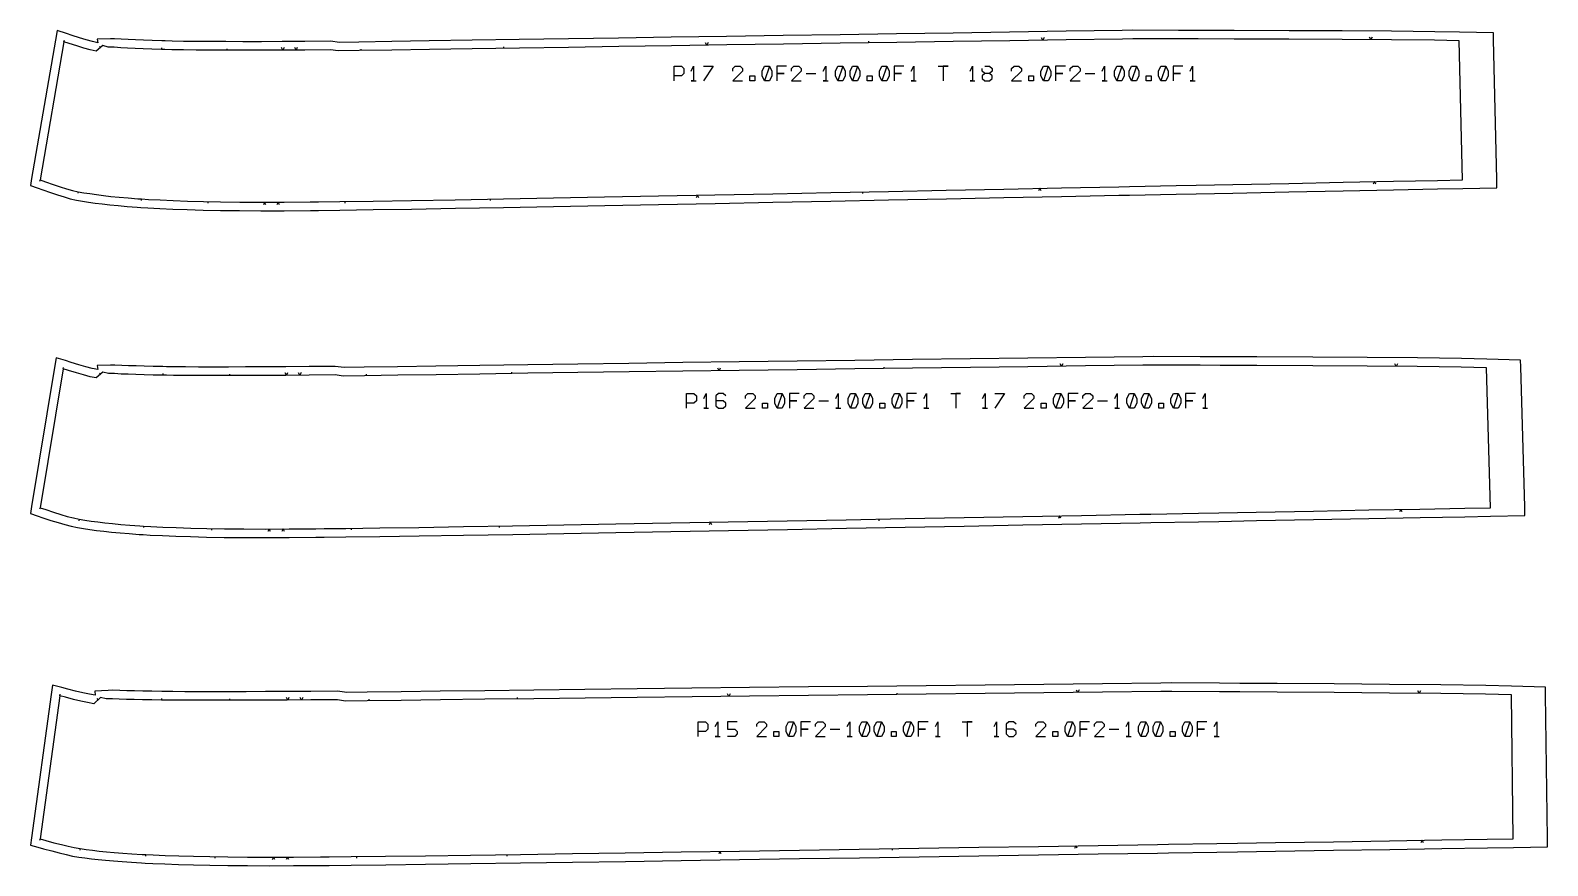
# Model space of a CAD drawing. Header units: metres. Extents: x -12 to 17699, y -154 to 17579.
# Drawn here: x -11 to 1761, y 6783 to 7759 of the extents above; entities that cross this region are included whole.
import ezdxf

# ---------------------------------------------------------------- set-up
doc = ezdxf.new("R2010")
doc.units = ezdxf.units.M

msp = doc.modelspace()

# ---------------------------------------------------------------- linework, layer by layer
at = {"layer": 'Marge'}
for points in [[(-3.317, 7574.922), (3.129, 7572.656), (12.135, 7569.551), (20.408, 7566.788), (28.098, 7564.393), (35.396, 7562.399), (42.471, 7560.823), (49.484, 7559.548), (56.804, 7558.409), (64.462, 7557.295), (72.732, 7556.213), (81.713, 7555.2), (91.415, 7554.239), (101.92, 7553.306), (113.393, 7552.418), (117.722, 7552.141), (126.008, 7551.611), (139.912, 7550.887), (155.215, 7550.213), (172.03, 7549.588), (190.486, 7549.046), (210.77, 7548.647), (233.119, 7548.405), (257.835, 7548.318), (285.254, 7548.386), (315.807, 7548.612), (325.275, 7548.721), (350.144, 7549.005), (389.194, 7549.565), (434.059, 7550.291), (485.131, 7551.167), (541.368, 7552.161), (599.937, 7553.223), (659.682, 7554.361), (722.572, 7555.605), (788.529, 7556.908), (856.113, 7558.238), (923.723, 7559.577), (991.116, 7560.93), (1058.67, 7562.299), (1125.874, 7563.651), (1193.179, 7564.99), (1260.18, 7566.335), (1272.576, 7566.587), (1327.208, 7567.695), (1350.535, 7568.164), (1393.437, 7569.027), (1458.854, 7570.326), (1522.24, 7571.584), (1580.941, 7572.751), (1632.325, 7573.773), (1661.756, 7574.358), (1701.78, 7575.154), (1701.547, 7585.278), (1697.802, 7747.824), (1697.614, 7756.008), (1658.039, 7756.901), (1629.034, 7757.555), (1578.597, 7758.076), (1521.021, 7758.446), (1458.878, 7758.714), (1394.766, 7758.901), (1352.732, 7758.995), (1329.876, 7759.036), (1276.206, 7759.114), (1264.062, 7758.935), (1198.421, 7757.959), (1132.481, 7756.97), (1066.64, 7755.991), (1000.456, 7755.013), (934.431, 7754.029), (868.192, 7753.032), (801.978, 7752.029), (737.358, 7751.054), (675.747, 7750.124), (617.22, 7749.222), (559.842, 7748.325), (504.752, 7747.458), (454.727, 7746.669), (410.793, 7745.975), (372.574, 7745.378), (349.809, 7744.91), (339.242, 7746.339), (309.405, 7746.109), (282.652, 7745.945), (258.564, 7745.855), (236.802, 7745.843), (217.047, 7745.894), (199.045, 7745.975), (182.651, 7746.075), (167.79, 7746.226), (154.351, 7746.472), (146.21, 7746.697), (142.107, 7746.81), (131.01, 7747.134), (120.8, 7747.515), (111.365, 7747.902), (102.803, 7748.253), (94.976, 7748.683), (87.058, 7749.285), (82.191, 7749.2), (66.824, 7748.867), (67.696, 7744.378), (61.229, 7745.88), (54.08, 7747.872), (46.127, 7750.325), (37.39, 7753.152), (31.037, 7755.275), (19.993, 7758.966), (18.012, 7747.492), (-9.854, 7586.057), (-11.292, 7577.726)], [(-3.176, 7191.769), (3.429, 7189.556), (12.658, 7186.53), (21.133, 7183.841), (29.003, 7181.518), (36.456, 7179.594), (43.666, 7178.084), (50.806, 7176.869), (58.265, 7175.784), (66.076, 7174.724), (74.506, 7173.698), (83.656, 7172.739), (93.544, 7171.833), (104.251, 7170.955), (115.942, 7170.122), (120.347, 7169.864), (128.796, 7169.369), (142.962, 7168.697), (158.557, 7168.075), (175.695, 7167.5), (194.503, 7167.007), (215.171, 7166.65), (237.946, 7166.443), (263.134, 7166.384), (291.078, 7166.471), (322.219, 7166.707), (331.866, 7166.815), (357.218, 7167.098), (397.024, 7167.647), (442.759, 7168.35), (494.824, 7169.195), (552.154, 7170.151), (611.864, 7171.169), (672.771, 7172.256), (736.885, 7173.438), (804.128, 7174.678), (873.029, 7175.943), (941.957, 7177.217), (1010.663, 7178.501), (1079.534, 7179.799), (1148.048, 7181.082), (1216.666, 7182.354), (1284.973, 7183.632), (1297.61, 7183.87), (1353.307, 7184.921), (1377.089, 7185.366), (1420.827, 7186.185), (1487.52, 7187.42), (1552.141, 7188.616), (1611.987, 7189.726), (1664.373, 7190.697), (1694.377, 7191.253), (1734.471, 7191.996), (1734.176, 7202.387), (1729.53, 7366), (1729.306, 7373.885), (1689.794, 7374.862), (1660.209, 7375.593), (1608.762, 7376.232), (1550.035, 7376.731), (1486.65, 7377.134), (1421.258, 7377.459), (1378.384, 7377.645), (1355.073, 7377.737), (1300.332, 7377.936), (1287.947, 7377.779), (1221, 7376.917), (1153.75, 7376.039), (1086.6, 7375.176), (1019.1, 7374.318), (951.761, 7373.448), (884.205, 7372.56), (816.675, 7371.663), (750.77, 7370.793), (687.932, 7369.963), (628.239, 7369.143), (569.721, 7368.308), (513.536, 7367.495), (462.514, 7366.746), (417.705, 7366.078), (378.721, 7365.487), (355.442, 7365.013), (344.707, 7366.435), (314.271, 7366.176), (286.981, 7365.967), (262.406, 7365.817), (240.204, 7365.732), (220.048, 7365.698), (201.684, 7365.683), (184.959, 7365.683), (169.795, 7365.735), (156.078, 7365.884), (147.775, 7366.044), (143.58, 7366.124), (132.251, 7366.348), (121.827, 7366.63), (112.192, 7366.919), (103.442, 7367.173), (95.443, 7367.509), (87.359, 7368.012), (82.351, 7367.859), (66.87, 7367.336), (67.542, 7362.671), (60.91, 7364.087), (53.58, 7365.987), (45.429, 7368.344), (36.473, 7371.071), (29.957, 7373.128), (18.968, 7376.598), (17.081, 7365.23), (-9.865, 7202.888), (-11.261, 7194.477)], [(-2.672, 6804.675), (4.143, 6802.785), (13.646, 6800.203), (22.356, 6797.908), (30.408, 6795.931), (37.983, 6794.298), (45.273, 6793.023), (52.482, 6791.993), (60.036, 6791.069), (67.971, 6790.162), (76.524, 6789.284), (85.799, 6788.465), (95.827, 6787.689), (106.692, 6786.936), (118.552, 6786.222), (123.004, 6786.001), (131.586, 6785.576), (145.954, 6784.998), (161.778, 6784.463), (179.169, 6783.968), (198.253, 6783.544), (219.223, 6783.236), (242.331, 6783.056), (267.892, 6783.003), (296.254, 6783.076), (327.862, 6783.276), (337.65, 6783.368), (363.391, 6783.611), (403.8, 6784.079), (450.232, 6784.681), (503.092, 6785.404), (561.299, 6786.223), (621.921, 6787.096), (683.759, 6788.027), (748.853, 6789.04), (817.125, 6790.103), (887.082, 6791.187), (957.064, 6792.279), (1026.822, 6793.38), (1096.747, 6794.494), (1166.31, 6795.594), (1235.979, 6796.685), (1305.331, 6797.78), (1318.161, 6797.984), (1374.711, 6798.886), (1398.858, 6799.268), (1443.265, 6799.97), (1510.979, 6801.028), (1576.59, 6802.053), (1637.351, 6803.004), (1690.539, 6803.837), (1721.003, 6804.313), (1760.976, 6804.938), (1760.843, 6814.849), (1758.584, 6983.109), (1758.471, 6991.509), (1718.856, 6992.569), (1688.712, 6993.376), (1636.278, 6994.13), (1576.418, 6994.757), (1511.804, 6995.293), (1445.138, 6995.755), (1401.427, 6996.028), (1377.659, 6996.166), (1321.848, 6996.472), (1309.219, 6996.335), (1240.954, 6995.583), (1172.379, 6994.817), (1103.906, 6994.064), (1035.077, 6993.314), (966.413, 6992.555), (897.527, 6991.782), (828.667, 6991.002), (761.465, 6990.244), (697.392, 6989.522), (636.526, 6988.81), (576.857, 6988.088), (519.566, 6987.387), (467.542, 6986.742), (421.852, 6986.167), (382.102, 6985.662), (358.393, 6985.232), (347.397, 6986.775), (316.357, 6986.59), (288.523, 6986.442), (263.457, 6986.341), (240.809, 6986.289), (220.247, 6986.271), (201.515, 6986.255), (184.457, 6986.24), (168.989, 6986.268), (154.989, 6986.386), (146.524, 6986.518), (142.229, 6986.584), (130.665, 6986.75), (120.025, 6986.965), (110.184, 6987.181), (101.238, 6987.351), (93.058, 6987.594), (84.804, 6987.988), (79.635, 6987.761), (63.967, 6986.917), (64.548, 6982.134), (57.664, 6983.368), (50.068, 6985.014), (41.63, 6987.046), (32.357, 6989.393), (25.619, 6991.159), (14.719, 6994.015), (13.178, 6982.853), (-9.906, 6815.679), (-11.103, 6807.013)]]:
    msp.add_lwpolyline(points, close=True, dxfattribs=at)
at = {"layer": 'Patron'}
for points in [[(0, 7584.356), (6.446, 7582.09), (15.394, 7579.005), (23.576, 7576.272), (31.068, 7573.941), (38.023, 7572.048), (44.63, 7570.587), (51.261, 7569.389), (58.338, 7568.29), (65.901, 7567.191), (74.028, 7566.129), (82.832, 7565.137), (92.4, 7564.19), (102.805, 7563.266), (114.164, 7562.388), (118.36, 7562.12), (126.646, 7561.591), (140.432, 7560.873), (155.654, 7560.204), (172.402, 7559.581), (190.779, 7559.042), (210.966, 7558.645), (233.227, 7558.404), (257.87, 7558.318), (285.229, 7558.386), (315.733, 7558.612), (325.16, 7558.72), (350.03, 7559.004), (389.051, 7559.564), (433.897, 7560.29), (484.96, 7561.166), (541.191, 7562.16), (599.756, 7563.222), (659.492, 7564.36), (722.374, 7565.603), (788.331, 7566.906), (855.916, 7568.236), (923.525, 7569.575), (990.915, 7570.928), (1058.467, 7572.297), (1125.673, 7573.649), (1192.98, 7574.988), (1259.98, 7576.333), (1272.373, 7576.585), (1327.005, 7577.693), (1350.334, 7578.162), (1393.236, 7579.025), (1458.655, 7580.324), (1522.041, 7581.582), (1580.742, 7582.749), (1632.126, 7583.771), (1661.557, 7584.356), (1657.813, 7746.903), (1628.931, 7747.555), (1578.532, 7748.076), (1520.978, 7748.446), (1458.849, 7748.714), (1394.744, 7748.901), (1352.714, 7748.995), (1329.862, 7749.036), (1276.353, 7749.115), (1264.211, 7748.936), (1198.571, 7747.96), (1132.629, 7746.971), (1066.788, 7745.992), (1000.605, 7745.014), (934.581, 7744.03), (868.344, 7743.033), (802.129, 7742.031), (737.509, 7741.055), (675.901, 7740.125), (617.376, 7739.224), (560, 7738.326), (504.91, 7737.459), (454.885, 7736.67), (410.949, 7735.976), (372.723, 7735.379), (348.36, 7735.015), (339.319, 7736.34), (309.466, 7736.109), (282.69, 7735.945), (258.569, 7735.855), (236.776, 7735.843), (217.002, 7735.894), (198.984, 7735.975), (182.55, 7736.076), (167.606, 7736.227), (154.074, 7736.475), (145.936, 7736.701), (141.815, 7736.814), (130.636, 7737.141), (120.39, 7737.524), (110.955, 7737.911), (102.25, 7738.268), (94.206, 7738.713), (86.725, 7739.291), (79.659, 7739.526), (73.249, 7741.204), (65.421, 7734.64), (58.54, 7736.248), (51.131, 7738.317), (43.049, 7740.811), (34.22, 7743.667), (27.867, 7745.791)], [(0, 7201.251), (6.605, 7199.039), (15.774, 7196.032), (24.157, 7193.372), (31.831, 7191.11), (38.948, 7189.279), (45.701, 7187.875), (52.474, 7186.729), (59.7, 7185.681), (67.42, 7184.634), (75.714, 7183.624), (84.696, 7182.685), (94.456, 7181.791), (105.068, 7180.921), (116.652, 7180.097), (120.931, 7179.847), (129.38, 7179.352), (143.436, 7178.685), (158.956, 7178.067), (176.03, 7177.494), (194.765, 7177.004), (215.344, 7176.649), (238.036, 7176.443), (263.157, 7176.384), (291.047, 7176.471), (322.143, 7176.707), (331.754, 7176.814), (357.107, 7177.098), (396.886, 7177.646), (442.606, 7178.349), (494.662, 7179.193), (551.988, 7180.149), (611.693, 7181.168), (672.593, 7182.254), (736.701, 7183.436), (803.943, 7184.676), (872.846, 7185.941), (941.772, 7187.215), (1010.476, 7188.499), (1079.345, 7189.797), (1147.861, 7191.08), (1216.481, 7192.353), (1284.786, 7193.63), (1297.421, 7193.868), (1353.119, 7194.919), (1376.902, 7195.364), (1420.64, 7196.183), (1487.335, 7197.418), (1551.956, 7198.615), (1611.802, 7199.724), (1664.187, 7200.695), (1694.192, 7201.251), (1689.546, 7364.865), (1660.084, 7365.594), (1608.677, 7366.232), (1549.971, 7366.731), (1486.6, 7367.134), (1421.215, 7367.459), (1378.345, 7367.645), (1355.037, 7367.737), (1300.459, 7367.937), (1288.075, 7367.78), (1221.131, 7366.918), (1153.878, 7366.04), (1086.727, 7365.176), (1019.229, 7364.318), (951.892, 7363.449), (884.338, 7362.561), (816.807, 7361.664), (750.902, 7360.794), (688.069, 7359.964), (628.382, 7359.144), (569.866, 7358.309), (513.682, 7357.496), (462.664, 7356.748), (417.856, 7356.079), (378.872, 7355.488), (354.026, 7355.114), (344.792, 7356.435), (314.348, 7356.176), (287.042, 7355.967), (262.444, 7355.817), (240.22, 7355.732), (220.056, 7355.698), (201.683, 7355.683), (184.925, 7355.683), (169.686, 7355.735), (155.885, 7355.886), (147.585, 7356.046), (143.382, 7356.126), (131.98, 7356.351), (121.527, 7356.635), (111.902, 7356.924), (103.02, 7357.182), (94.809, 7357.529), (87.171, 7358.014), (79.958, 7358.149), (73.403, 7359.765), (65.441, 7352.894), (58.395, 7354.408), (50.801, 7356.381), (42.515, 7358.778), (33.462, 7361.535), (26.946, 7363.593)], [(0, 6814.312), (6.815, 6812.422), (16.268, 6809.853), (24.903, 6807.579), (32.791, 6805.643), (40.085, 6804.075), (46.985, 6802.875), (53.89, 6801.893), (61.248, 6800.995), (69.106, 6800.098), (77.544, 6799.232), (86.678, 6798.426), (96.599, 6797.659), (107.383, 6796.912), (119.152, 6796.204), (123.498, 6795.989), (132.081, 6795.564), (146.356, 6794.99), (162.116, 6794.457), (179.453, 6793.964), (198.476, 6793.541), (219.37, 6793.235), (242.409, 6793.056), (267.913, 6793.003), (296.228, 6793.076), (327.799, 6793.276), (337.556, 6793.368), (363.296, 6793.61), (403.684, 6794.079), (450.103, 6794.68), (502.955, 6795.404), (561.158, 6796.222), (621.777, 6797.095), (683.609, 6798.026), (748.698, 6799.039), (816.97, 6800.102), (886.927, 6801.186), (956.908, 6802.278), (1026.664, 6803.379), (1096.588, 6804.493), (1166.152, 6805.593), (1235.822, 6806.683), (1305.173, 6807.779), (1318.002, 6807.983), (1374.552, 6808.885), (1398.7, 6809.266), (1443.107, 6809.968), (1510.823, 6811.027), (1576.433, 6812.052), (1637.195, 6813.003), (1690.382, 6813.835), (1720.846, 6814.312), (1718.588, 6982.572), (1688.568, 6983.377), (1636.174, 6984.131), (1576.335, 6984.757), (1511.734, 6985.294), (1445.076, 6985.755), (1401.369, 6986.028), (1377.604, 6986.166), (1321.957, 6986.473), (1309.329, 6986.336), (1241.066, 6985.583), (1172.489, 6984.818), (1104.015, 6984.064), (1035.187, 6983.314), (966.525, 6982.556), (897.641, 6981.783), (828.78, 6981.002), (761.578, 6980.245), (697.509, 6979.522), (636.647, 6978.811), (576.979, 6978.089), (519.69, 6977.387), (467.668, 6976.743), (421.979, 6976.168), (382.228, 6975.663), (356.894, 6975.345), (347.457, 6976.775), (316.41, 6976.59), (288.563, 6976.442), (263.48, 6976.341), (240.817, 6976.289), (220.256, 6976.271), (201.524, 6976.255), (184.439, 6976.24), (168.904, 6976.268), (154.833, 6976.388), (146.371, 6976.519), (142.086, 6976.585), (130.463, 6976.752), (119.806, 6976.968), (109.993, 6977.183), (100.939, 6977.355), (92.568, 6977.606), (84.776, 6977.988), (77.426, 6978.008), (70.707, 6979.53), (62.774, 6972.293), (55.543, 6973.596), (47.726, 6975.292), (39.176, 6977.352), (29.822, 6979.72), (23.084, 6981.485)]]:
    msp.add_lwpolyline(points, close=True, dxfattribs=at)
at = {"layer": 'Repers points'}
for p, q in [((27.867, 7745.791), (28.437, 7747.498)), ((968.121, 7744.53), (968.094, 7746.33)), ((70.501, 7738.9), (69.345, 7740.279)), ((70.501, 7738.9), (69.345, 7740.279)), ((142.187, 7736.804), (142.236, 7738.603)), ((218.549, 7735.89), (218.554, 7737.69)), ((375.268, 7735.419), (375.24, 7737.218)), ((541.768, 7738.039), (541.74, 7739.839)), ((0, 7584.356), (-0.597, 7582.658)), ((44.622, 7570.588), (44.234, 7568.831)), ((44.622, 7570.588), (44.234, 7568.831)), ((960.658, 7570.321), (960.694, 7568.521)), ((118.341, 7562.121), (118.226, 7560.325)), ((196.149, 7558.937), (196.114, 7557.137)), ((356.067, 7559.091), (356.092, 7557.291)), ((525.869, 7561.889), (525.901, 7560.089)), ((26.946, 7363.593), (27.488, 7365.309)), ((70.561, 7357.312), (69.385, 7358.675)), ((70.561, 7357.312), (69.385, 7358.675)), ((143.66, 7356.121), (143.694, 7357.921)), ((221.535, 7355.701), (221.532, 7357.501)), ((381.361, 7355.526), (381.334, 7357.325)), ((551.168, 7358.038), (551.142, 7359.838)), ((985.999, 7363.889), (985.976, 7365.689)), ((0, 7201.251), (-0.572, 7199.545)), ((45.695, 7187.876), (45.329, 7186.114)), ((45.695, 7187.876), (45.329, 7186.114)), ((120.917, 7179.847), (120.812, 7178.051)), ((536.388, 7179.889), (536.418, 7178.089)), ((979.666, 7187.923), (979.7, 7186.123)), ((200.247, 7176.909), (200.216, 7175.109)), ((363.275, 7177.183), (363.299, 7175.383)), ((23.084, 6981.485), (23.54, 6983.227)), ((1001.115, 6982.938), (1001.095, 6984.738)), ((67.868, 6976.94), (66.655, 6978.27)), ((67.868, 6976.94), (66.655, 6978.27)), ((142.361, 6976.581), (142.388, 6978.38)), ((221.748, 6976.273), (221.747, 6978.073)), ((384.672, 6975.694), (384.649, 6977.494)), ((557.793, 6977.854), (557.771, 6979.654)), ((0, 6814.312), (-0.481, 6812.577)), ((46.981, 6802.876), (46.672, 6801.103)), ((46.981, 6802.876), (46.672, 6801.103)), ((123.487, 6795.989), (123.398, 6794.191)), ((204.047, 6793.46), (204.02, 6791.66)), ((369.568, 6793.683), (369.589, 6791.883)), ((545.333, 6796), (545.358, 6794.2)), ((995.407, 6802.886), (995.435, 6801.086))]:
    msp.add_line(p, q, dxfattribs=at)
at = {"layer": 'Repers suspente'}
for p, q in [((1171.295, 7747.551), (1169.75, 7750.528)), ((1172.749, 7750.573), (1171.295, 7747.551)), ((1554.539, 7748.23), (1553.059, 7751.24)), ((1556.059, 7751.22), (1554.539, 7748.23)), ((283.508, 7735.95), (281.99, 7738.941)), ((284.99, 7738.959), (283.508, 7735.95)), ((299.043, 7736.045), (297.524, 7739.036)), ((300.524, 7739.054), (299.043, 7736.045)), ((779.016, 7741.682), (777.471, 7744.659)), ((780.471, 7744.704), (779.016, 7741.682)), ((1167.848, 7574.488), (1166.408, 7571.458)), ((1169.407, 7571.518), (1167.848, 7574.488)), ((1558.641, 7582.31), (1557.201, 7579.281)), ((1560.2, 7579.34), (1558.641, 7582.31)), ((262.389, 7558.329), (260.897, 7555.326)), ((263.897, 7555.333), (262.389, 7558.329)), ((278.232, 7558.369), (276.739, 7555.365)), ((279.739, 7555.373), (278.232, 7558.369)), ((767.812, 7566.501), (766.372, 7563.472)), ((769.371, 7563.531), (767.812, 7566.501)), ((287.779, 7355.973), (286.256, 7358.961)), ((289.256, 7358.984), (287.779, 7355.973)), ((303.621, 7356.094), (302.098, 7359.082)), ((305.098, 7359.105), (303.621, 7356.094)), ((793.133, 7361.352), (791.593, 7364.332)), ((794.593, 7364.371), (793.133, 7361.352)), ((1193.214, 7366.553), (1191.675, 7369.534)), ((1194.675, 7369.573), (1193.214, 7366.553)), ((1584.072, 7366.441), (1582.598, 7369.454)), ((1585.598, 7369.429), (1584.072, 7366.441)), ((1589.329, 7199.307), (1587.885, 7196.28)), ((1590.885, 7196.336), (1589.329, 7199.307)), ((783.055, 7184.291), (781.61, 7181.264)), ((784.61, 7181.319), (783.055, 7184.291)), ((1190.904, 7191.878), (1189.459, 7188.851)), ((1192.459, 7188.907), (1190.904, 7191.878)), ((267.775, 7176.399), (266.284, 7173.394)), ((269.284, 7173.403), (267.775, 7176.399)), ((283.925, 7176.449), (282.434, 7173.445)), ((285.434, 7173.454), (283.925, 7176.449)), ((804.482, 6980.728), (802.949, 6983.711)), ((805.948, 6983.745), (804.482, 6980.728)), ((1212.377, 6985.263), (1210.843, 6988.246)), ((1213.843, 6988.28), (1212.377, 6985.263)), ((1610.857, 6984.396), (1609.389, 6987.411)), ((1612.388, 6987.38), (1610.857, 6984.396)), ((289.279, 6976.446), (287.763, 6979.438)), ((290.763, 6979.454), (289.279, 6976.446)), ((305.429, 6976.532), (303.913, 6979.524)), ((306.913, 6979.54), (305.429, 6976.532)), ((1209.884, 6806.277), (1208.431, 6803.254)), ((1211.43, 6803.301), (1209.884, 6806.277)), ((1614.419, 6812.646), (1612.966, 6809.623)), ((1615.965, 6809.67), (1614.419, 6812.646)), ((272.607, 6793.015), (271.115, 6790.012)), ((274.115, 6790.019), (272.607, 6793.015)), ((289.005, 6793.058), (287.512, 6790.054)), ((290.512, 6790.061), (289.005, 6793.058)), ((794.172, 6799.747), (792.719, 6796.724)), ((795.718, 6796.771), (794.172, 6799.747))]:
    msp.add_line(p, q, dxfattribs=at)
at = {"layer": 'Text'}
for p, q in [((740.588, 7700.051), (740.588, 7717.194)), ((740.588, 7717.194), (749.16, 7717.194)), ((749.16, 7717.194), (752.017, 7714.336)), ((752.017, 7714.336), (752.017, 7708.622)), ((760.588, 7711.479), (763.445, 7717.194)), ((763.445, 7717.194), (763.445, 7700.051)), ((774.874, 7717.194), (786.303, 7717.194)), ((786.303, 7717.194), (774.874, 7700.051)), ((809.16, 7714.336), (812.017, 7717.194)), ((809.16, 7711.479), (809.16, 7714.336)), ((820.588, 7711.479), (809.16, 7700.051)), ((812.017, 7717.194), (817.731, 7717.194)), ((817.731, 7717.194), (820.588, 7714.336)), ((820.588, 7714.336), (820.588, 7711.479)), ((843.445, 7711.479), (846.303, 7717.194)), ((843.445, 7705.765), (843.445, 7711.479)), ((846.303, 7717.194), (852.017, 7717.194)), ((852.017, 7717.194), (846.303, 7700.051)), ((852.017, 7717.194), (854.874, 7711.479)), ((854.874, 7711.479), (854.874, 7705.765)), ((872.017, 7717.194), (860.588, 7717.194)), ((860.588, 7717.194), (860.588, 7708.622)), ((877.731, 7714.336), (880.588, 7717.194)), ((877.731, 7711.479), (877.731, 7714.336)), ((889.16, 7711.479), (877.731, 7700.051)), ((880.588, 7717.194), (886.303, 7717.194)), ((886.303, 7717.194), (889.16, 7714.336)), ((889.16, 7714.336), (889.16, 7711.479)), ((914.874, 7711.479), (917.731, 7717.194)), ((917.731, 7717.194), (917.731, 7700.051)), ((929.16, 7711.479), (932.017, 7717.194)), ((929.16, 7705.765), (929.16, 7711.479)), ((932.017, 7717.194), (937.731, 7717.194)), ((937.731, 7717.194), (932.017, 7700.051)), ((937.731, 7717.194), (940.588, 7711.479)), ((940.588, 7711.479), (940.588, 7705.765)), ((946.303, 7711.479), (949.16, 7717.194)), ((946.303, 7705.765), (946.303, 7711.479)), ((949.16, 7717.194), (954.874, 7717.194)), ((954.874, 7717.194), (949.16, 7700.051)), ((954.874, 7717.194), (957.731, 7711.479)), ((957.731, 7711.479), (957.731, 7705.765)), ((980.588, 7711.479), (983.445, 7717.194)), ((980.588, 7705.765), (980.588, 7711.479)), ((983.445, 7717.194), (989.16, 7717.194)), ((989.16, 7717.194), (983.445, 7700.051)), ((989.16, 7717.194), (992.017, 7711.479)), ((992.017, 7711.479), (992.017, 7705.765)), ((1009.16, 7717.194), (997.731, 7717.194)), ((997.731, 7717.194), (997.731, 7708.622)), ((1017.731, 7711.479), (1020.588, 7717.194)), ((1020.588, 7717.194), (1020.588, 7700.051)), ((1049.16, 7717.194), (1060.588, 7717.194)), ((1060.588, 7717.194), (1054.874, 7717.194)), ((1054.874, 7717.194), (1054.874, 7700.051)), ((1086.303, 7711.479), (1089.16, 7717.194)), ((1089.16, 7717.194), (1089.16, 7700.051)), ((1100.588, 7711.479), (1100.588, 7714.336)), ((1103.445, 7708.622), (1100.588, 7711.479)), ((1103.445, 7717.194), (1109.16, 7717.194)), ((1109.16, 7717.194), (1112.017, 7714.336)), ((1112.017, 7711.479), (1109.16, 7708.622)), ((1112.017, 7714.336), (1112.017, 7711.479)), ((1134.874, 7714.336), (1137.731, 7717.194)), ((1134.874, 7711.479), (1134.874, 7714.336)), ((1146.303, 7711.479), (1134.874, 7700.051)), ((1137.731, 7717.194), (1143.445, 7717.194)), ((1143.445, 7717.194), (1146.303, 7714.336)), ((1146.303, 7714.336), (1146.303, 7711.479)), ((1169.16, 7711.479), (1172.017, 7717.194)), ((1169.16, 7705.765), (1169.16, 7711.479)), ((1172.017, 7717.194), (1177.731, 7717.194)), ((1177.731, 7717.194), (1172.017, 7700.051)), ((1177.731, 7717.194), (1180.588, 7711.479)), ((1180.588, 7711.479), (1180.588, 7705.765)), ((1197.731, 7717.194), (1186.303, 7717.194)), ((1186.303, 7717.194), (1186.303, 7708.622)), ((1203.445, 7714.336), (1206.303, 7717.194)), ((1203.445, 7711.479), (1203.445, 7714.336)), ((1214.874, 7711.479), (1203.445, 7700.051)), ((1206.303, 7717.194), (1212.017, 7717.194)), ((1212.017, 7717.194), (1214.874, 7714.336)), ((1214.874, 7714.336), (1214.874, 7711.479)), ((1240.588, 7711.479), (1243.445, 7717.194)), ((1243.445, 7717.194), (1243.445, 7700.051)), ((1254.874, 7711.479), (1257.731, 7717.194)), ((1254.874, 7705.765), (1254.874, 7711.479)), ((1257.731, 7717.194), (1263.445, 7717.194)), ((1263.445, 7717.194), (1257.731, 7700.051)), ((1263.445, 7717.194), (1266.303, 7711.479)), ((1266.303, 7711.479), (1266.303, 7705.765)), ((1272.017, 7711.479), (1274.874, 7717.194)), ((1272.017, 7705.765), (1272.017, 7711.479)), ((1274.874, 7717.194), (1280.588, 7717.194)), ((1280.588, 7717.194), (1274.874, 7700.051)), ((1280.588, 7717.194), (1283.445, 7711.479)), ((1283.445, 7711.479), (1283.445, 7705.765)), ((1306.303, 7711.479), (1309.16, 7717.194)), ((1306.303, 7705.765), (1306.303, 7711.479)), ((1309.16, 7717.194), (1314.874, 7717.194)), ((1314.874, 7717.194), (1309.16, 7700.051)), ((1314.874, 7717.194), (1317.731, 7711.479)), ((1317.731, 7711.479), (1317.731, 7705.765)), ((1334.874, 7717.194), (1323.445, 7717.194)), ((1323.445, 7717.194), (1323.445, 7708.622)), ((1343.445, 7711.479), (1346.303, 7717.194)), ((1346.303, 7717.194), (1346.303, 7700.051)), ((749.16, 7705.765), (740.588, 7705.765)), ((752.017, 7708.622), (749.16, 7705.765)), ((763.445, 7700.051), (760.588, 7700.051)), ((760.588, 7700.051), (766.303, 7700.051)), ((809.16, 7700.051), (820.588, 7700.051)), ((829.16, 7705.765), (834.874, 7705.765)), ((829.16, 7700.051), (829.16, 7705.765)), ((834.874, 7700.051), (829.16, 7700.051)), ((834.874, 7705.765), (834.874, 7700.051)), ((846.303, 7700.051), (843.445, 7705.765)), ((852.017, 7700.051), (846.303, 7700.051)), ((854.874, 7705.765), (852.017, 7700.051)), ((860.588, 7708.622), (869.16, 7708.622)), ((869.16, 7708.622), (860.588, 7708.622)), ((860.588, 7708.622), (860.588, 7700.051)), ((877.731, 7700.051), (889.16, 7700.051)), ((894.874, 7708.622), (906.303, 7708.622)), ((917.731, 7700.051), (914.874, 7700.051)), ((914.874, 7700.051), (920.588, 7700.051)), ((932.017, 7700.051), (929.16, 7705.765)), ((937.731, 7700.051), (932.017, 7700.051)), ((940.588, 7705.765), (937.731, 7700.051)), ((949.16, 7700.051), (946.303, 7705.765)), ((954.874, 7700.051), (949.16, 7700.051)), ((957.731, 7705.765), (954.874, 7700.051)), ((966.303, 7705.765), (972.017, 7705.765)), ((966.303, 7700.051), (966.303, 7705.765)), ((972.017, 7700.051), (966.303, 7700.051)), ((972.017, 7705.765), (972.017, 7700.051)), ((983.445, 7700.051), (980.588, 7705.765)), ((989.16, 7700.051), (983.445, 7700.051)), ((992.017, 7705.765), (989.16, 7700.051)), ((997.731, 7708.622), (1006.303, 7708.622)), ((1006.303, 7708.622), (997.731, 7708.622)), ((997.731, 7708.622), (997.731, 7700.051)), ((1020.588, 7700.051), (1017.731, 7700.051)), ((1017.731, 7700.051), (1023.445, 7700.051)), ((1089.16, 7700.051), (1086.303, 7700.051)), ((1086.303, 7700.051), (1092.017, 7700.051)), ((1103.445, 7708.622), (1100.588, 7705.765)), ((1100.588, 7705.765), (1100.588, 7702.908)), ((1100.588, 7702.908), (1103.445, 7700.051)), ((1109.16, 7708.622), (1103.445, 7708.622)), ((1109.16, 7708.622), (1103.445, 7708.622)), ((1103.445, 7700.051), (1109.16, 7700.051)), ((1112.017, 7705.765), (1109.16, 7708.622)), ((1109.16, 7700.051), (1112.017, 7702.908)), ((1112.017, 7702.908), (1112.017, 7705.765)), ((1134.874, 7700.051), (1146.303, 7700.051)), ((1154.874, 7705.765), (1160.588, 7705.765)), ((1154.874, 7700.051), (1154.874, 7705.765)), ((1160.588, 7700.051), (1154.874, 7700.051)), ((1160.588, 7705.765), (1160.588, 7700.051)), ((1172.017, 7700.051), (1169.16, 7705.765)), ((1177.731, 7700.051), (1172.017, 7700.051)), ((1180.588, 7705.765), (1177.731, 7700.051)), ((1186.303, 7708.622), (1194.874, 7708.622)), ((1194.874, 7708.622), (1186.303, 7708.622)), ((1186.303, 7708.622), (1186.303, 7700.051)), ((1203.445, 7700.051), (1214.874, 7700.051)), ((1220.588, 7708.622), (1232.017, 7708.622)), ((1243.445, 7700.051), (1240.588, 7700.051)), ((1240.588, 7700.051), (1246.303, 7700.051)), ((1257.731, 7700.051), (1254.874, 7705.765)), ((1263.445, 7700.051), (1257.731, 7700.051)), ((1266.303, 7705.765), (1263.445, 7700.051)), ((1274.874, 7700.051), (1272.017, 7705.765)), ((1280.588, 7700.051), (1274.874, 7700.051)), ((1283.445, 7705.765), (1280.588, 7700.051)), ((1292.017, 7705.765), (1297.731, 7705.765)), ((1292.017, 7700.051), (1292.017, 7705.765)), ((1297.731, 7700.051), (1292.017, 7700.051)), ((1297.731, 7705.765), (1297.731, 7700.051)), ((1309.16, 7700.051), (1306.303, 7705.765)), ((1314.874, 7700.051), (1309.16, 7700.051)), ((1317.731, 7705.765), (1314.874, 7700.051)), ((1323.445, 7708.622), (1332.017, 7708.622)), ((1332.017, 7708.622), (1323.445, 7708.622)), ((1323.445, 7708.622), (1323.445, 7700.051)), ((1346.303, 7700.051), (1343.445, 7700.051)), ((1343.445, 7700.051), (1349.16, 7700.051)), ((755.278, 7317.556), (755.278, 7334.699)), ((755.278, 7334.699), (763.85, 7334.699)), ((763.85, 7323.271), (755.278, 7323.271)), ((763.85, 7334.699), (766.707, 7331.842)), ((766.707, 7326.128), (763.85, 7323.271)), ((766.707, 7331.842), (766.707, 7326.128)), ((775.278, 7328.985), (778.135, 7334.699)), ((778.135, 7334.699), (778.135, 7317.556)), ((792.421, 7334.699), (789.564, 7331.842)), ((789.564, 7331.842), (789.564, 7320.414)), ((798.135, 7326.128), (789.564, 7326.128)), ((789.564, 7320.414), (792.421, 7317.556)), ((798.135, 7334.699), (792.421, 7334.699)), ((800.992, 7331.842), (798.135, 7334.699)), ((800.992, 7323.271), (798.135, 7326.128)), ((798.135, 7317.556), (800.992, 7320.414)), ((800.992, 7320.414), (800.992, 7323.271)), ((823.85, 7331.842), (826.707, 7334.699)), ((823.85, 7328.985), (823.85, 7331.842)), ((835.278, 7328.985), (823.85, 7317.556)), ((826.707, 7334.699), (832.421, 7334.699)), ((832.421, 7334.699), (835.278, 7331.842)), ((835.278, 7331.842), (835.278, 7328.985)), ((843.85, 7323.271), (849.564, 7323.271)), ((843.85, 7317.556), (843.85, 7323.271)), ((849.564, 7323.271), (849.564, 7317.556)), ((858.135, 7328.985), (860.992, 7334.699)), ((858.135, 7323.271), (858.135, 7328.985)), ((860.992, 7317.556), (858.135, 7323.271)), ((860.992, 7334.699), (866.707, 7334.699)), ((866.707, 7334.699), (860.992, 7317.556)), ((866.707, 7334.699), (869.564, 7328.985)), ((869.564, 7323.271), (866.707, 7317.556)), ((869.564, 7328.985), (869.564, 7323.271)), ((886.707, 7334.699), (875.278, 7334.699)), ((875.278, 7334.699), (875.278, 7326.128)), ((875.278, 7326.128), (883.85, 7326.128)), ((883.85, 7326.128), (875.278, 7326.128)), ((875.278, 7326.128), (875.278, 7317.556)), ((892.421, 7331.842), (895.278, 7334.699)), ((892.421, 7328.985), (892.421, 7331.842)), ((903.85, 7328.985), (892.421, 7317.556)), ((895.278, 7334.699), (900.992, 7334.699)), ((900.992, 7334.699), (903.85, 7331.842)), ((903.85, 7331.842), (903.85, 7328.985)), ((909.564, 7326.128), (920.992, 7326.128)), ((929.564, 7328.985), (932.421, 7334.699)), ((932.421, 7334.699), (932.421, 7317.556)), ((943.85, 7328.985), (946.707, 7334.699)), ((943.85, 7323.271), (943.85, 7328.985)), ((946.707, 7317.556), (943.85, 7323.271)), ((946.707, 7334.699), (952.421, 7334.699)), ((952.421, 7334.699), (946.707, 7317.556)), ((952.421, 7334.699), (955.278, 7328.985)), ((955.278, 7323.271), (952.421, 7317.556)), ((955.278, 7328.985), (955.278, 7323.271)), ((960.992, 7328.985), (963.85, 7334.699)), ((960.992, 7323.271), (960.992, 7328.985)), ((963.85, 7317.556), (960.992, 7323.271)), ((963.85, 7334.699), (969.564, 7334.699)), ((969.564, 7334.699), (963.85, 7317.556)), ((969.564, 7334.699), (972.421, 7328.985)), ((972.421, 7323.271), (969.564, 7317.556)), ((972.421, 7328.985), (972.421, 7323.271)), ((980.992, 7323.271), (986.707, 7323.271)), ((980.992, 7317.556), (980.992, 7323.271)), ((986.707, 7323.271), (986.707, 7317.556)), ((995.278, 7328.985), (998.135, 7334.699)), ((995.278, 7323.271), (995.278, 7328.985)), ((998.135, 7317.556), (995.278, 7323.271)), ((998.135, 7334.699), (1003.85, 7334.699)), ((1003.85, 7334.699), (998.135, 7317.556)), ((1003.85, 7334.699), (1006.707, 7328.985)), ((1006.707, 7323.271), (1003.85, 7317.556)), ((1006.707, 7328.985), (1006.707, 7323.271)), ((1023.85, 7334.699), (1012.421, 7334.699)), ((1012.421, 7334.699), (1012.421, 7326.128)), ((1012.421, 7326.128), (1020.992, 7326.128)), ((1020.992, 7326.128), (1012.421, 7326.128)), ((1012.421, 7326.128), (1012.421, 7317.556)), ((1032.421, 7328.985), (1035.278, 7334.699)), ((1035.278, 7334.699), (1035.278, 7317.556)), ((1063.85, 7334.699), (1075.278, 7334.699)), ((1075.278, 7334.699), (1069.564, 7334.699)), ((1069.564, 7334.699), (1069.564, 7317.556)), ((1100.992, 7328.985), (1103.85, 7334.699)), ((1103.85, 7334.699), (1103.85, 7317.556)), ((1115.278, 7334.699), (1126.707, 7334.699)), ((1126.707, 7334.699), (1115.278, 7317.556)), ((1149.564, 7331.842), (1152.421, 7334.699)), ((1149.564, 7328.985), (1149.564, 7331.842)), ((1160.992, 7328.985), (1149.564, 7317.556)), ((1152.421, 7334.699), (1158.135, 7334.699)), ((1158.135, 7334.699), (1160.992, 7331.842)), ((1160.992, 7331.842), (1160.992, 7328.985)), ((1169.564, 7323.271), (1175.278, 7323.271)), ((1169.564, 7317.556), (1169.564, 7323.271)), ((1175.278, 7323.271), (1175.278, 7317.556)), ((1183.85, 7328.985), (1186.707, 7334.699)), ((1183.85, 7323.271), (1183.85, 7328.985)), ((1186.707, 7317.556), (1183.85, 7323.271)), ((1186.707, 7334.699), (1192.421, 7334.699)), ((1192.421, 7334.699), (1186.707, 7317.556)), ((1192.421, 7334.699), (1195.278, 7328.985)), ((1195.278, 7323.271), (1192.421, 7317.556)), ((1195.278, 7328.985), (1195.278, 7323.271)), ((1212.421, 7334.699), (1200.992, 7334.699)), ((1200.992, 7334.699), (1200.992, 7326.128)), ((1200.992, 7326.128), (1209.564, 7326.128)), ((1209.564, 7326.128), (1200.992, 7326.128)), ((1200.992, 7326.128), (1200.992, 7317.556)), ((1218.135, 7331.842), (1220.992, 7334.699)), ((1218.135, 7328.985), (1218.135, 7331.842)), ((1229.564, 7328.985), (1218.135, 7317.556)), ((1220.992, 7334.699), (1226.707, 7334.699)), ((1226.707, 7334.699), (1229.564, 7331.842)), ((1229.564, 7331.842), (1229.564, 7328.985)), ((1235.278, 7326.128), (1246.707, 7326.128)), ((1255.278, 7328.985), (1258.135, 7334.699)), ((1258.135, 7334.699), (1258.135, 7317.556)), ((1269.564, 7328.985), (1272.421, 7334.699)), ((1269.564, 7323.271), (1269.564, 7328.985)), ((1272.421, 7317.556), (1269.564, 7323.271)), ((1272.421, 7334.699), (1278.135, 7334.699)), ((1278.135, 7334.699), (1272.421, 7317.556)), ((1278.135, 7334.699), (1280.992, 7328.985)), ((1280.992, 7323.271), (1278.135, 7317.556)), ((1280.992, 7328.985), (1280.992, 7323.271)), ((1286.707, 7328.985), (1289.564, 7334.699)), ((1286.707, 7323.271), (1286.707, 7328.985)), ((1289.564, 7317.556), (1286.707, 7323.271)), ((1289.564, 7334.699), (1295.278, 7334.699)), ((1295.278, 7334.699), (1289.564, 7317.556)), ((1295.278, 7334.699), (1298.135, 7328.985)), ((1298.135, 7323.271), (1295.278, 7317.556)), ((1298.135, 7328.985), (1298.135, 7323.271)), ((1306.707, 7323.271), (1312.421, 7323.271)), ((1306.707, 7317.556), (1306.707, 7323.271)), ((1312.421, 7323.271), (1312.421, 7317.556)), ((1320.992, 7328.985), (1323.85, 7334.699)), ((1320.992, 7323.271), (1320.992, 7328.985)), ((1323.85, 7317.556), (1320.992, 7323.271)), ((1323.85, 7334.699), (1329.564, 7334.699)), ((1329.564, 7334.699), (1323.85, 7317.556)), ((1329.564, 7334.699), (1332.421, 7328.985)), ((1332.421, 7323.271), (1329.564, 7317.556)), ((1332.421, 7328.985), (1332.421, 7323.271)), ((1349.564, 7334.699), (1338.135, 7334.699)), ((1338.135, 7334.699), (1338.135, 7326.128)), ((1338.135, 7326.128), (1346.707, 7326.128)), ((1346.707, 7326.128), (1338.135, 7326.128)), ((1338.135, 7326.128), (1338.135, 7317.556)), ((1358.135, 7328.985), (1360.992, 7334.699)), ((1360.992, 7334.699), (1360.992, 7317.556)), ((778.135, 7317.556), (775.278, 7317.556)), ((775.278, 7317.556), (780.992, 7317.556)), ((792.421, 7317.556), (798.135, 7317.556)), ((823.85, 7317.556), (835.278, 7317.556)), ((849.564, 7317.556), (843.85, 7317.556)), ((866.707, 7317.556), (860.992, 7317.556)), ((892.421, 7317.556), (903.85, 7317.556)), ((932.421, 7317.556), (929.564, 7317.556)), ((929.564, 7317.556), (935.278, 7317.556)), ((952.421, 7317.556), (946.707, 7317.556)), ((969.564, 7317.556), (963.85, 7317.556)), ((986.707, 7317.556), (980.992, 7317.556)), ((1003.85, 7317.556), (998.135, 7317.556)), ((1035.278, 7317.556), (1032.421, 7317.556)), ((1032.421, 7317.556), (1038.135, 7317.556)), ((1103.85, 7317.556), (1100.992, 7317.556)), ((1100.992, 7317.556), (1106.707, 7317.556)), ((1149.564, 7317.556), (1160.992, 7317.556)), ((1175.278, 7317.556), (1169.564, 7317.556)), ((1192.421, 7317.556), (1186.707, 7317.556)), ((1218.135, 7317.556), (1229.564, 7317.556)), ((1258.135, 7317.556), (1255.278, 7317.556)), ((1255.278, 7317.556), (1260.992, 7317.556)), ((1278.135, 7317.556), (1272.421, 7317.556)), ((1295.278, 7317.556), (1289.564, 7317.556)), ((1312.421, 7317.556), (1306.707, 7317.556)), ((1329.564, 7317.556), (1323.85, 7317.556)), ((1360.992, 7317.556), (1358.135, 7317.556)), ((1358.135, 7317.556), (1363.85, 7317.556)), ((768.679, 6934.027), (768.679, 6951.17)), ((768.679, 6951.17), (777.25, 6951.17)), ((777.25, 6951.17), (780.107, 6948.313)), ((780.107, 6948.313), (780.107, 6942.599)), ((788.679, 6945.456), (791.536, 6951.17)), ((791.536, 6951.17), (791.536, 6934.027)), ((814.393, 6951.17), (802.964, 6951.17)), ((802.964, 6951.17), (802.964, 6942.599)), ((837.25, 6948.313), (840.107, 6951.17)), ((837.25, 6945.456), (837.25, 6948.313)), ((840.107, 6951.17), (845.822, 6951.17)), ((845.822, 6951.17), (848.679, 6948.313)), ((848.679, 6948.313), (848.679, 6945.456)), ((871.536, 6945.456), (874.393, 6951.17)), ((874.393, 6951.17), (880.107, 6951.17)), ((880.107, 6951.17), (874.393, 6934.027)), ((880.107, 6951.17), (882.964, 6945.456)), ((900.107, 6951.17), (888.679, 6951.17)), ((888.679, 6951.17), (888.679, 6942.599)), ((905.822, 6948.313), (908.679, 6951.17)), ((905.822, 6945.456), (905.822, 6948.313)), ((908.679, 6951.17), (914.393, 6951.17)), ((914.393, 6951.17), (917.25, 6948.313)), ((917.25, 6948.313), (917.25, 6945.456)), ((942.964, 6945.456), (945.822, 6951.17)), ((945.822, 6951.17), (945.822, 6934.027)), ((957.25, 6945.456), (960.107, 6951.17)), ((960.107, 6951.17), (965.822, 6951.17)), ((965.822, 6951.17), (960.107, 6934.027)), ((965.822, 6951.17), (968.679, 6945.456)), ((974.393, 6945.456), (977.25, 6951.17)), ((977.25, 6951.17), (982.964, 6951.17)), ((982.964, 6951.17), (977.25, 6934.027)), ((982.964, 6951.17), (985.822, 6945.456)), ((1008.679, 6945.456), (1011.536, 6951.17)), ((1011.536, 6951.17), (1017.25, 6951.17)), ((1017.25, 6951.17), (1011.536, 6934.027)), ((1017.25, 6951.17), (1020.107, 6945.456)), ((1037.25, 6951.17), (1025.822, 6951.17)), ((1025.822, 6951.17), (1025.822, 6942.599)), ((1045.822, 6945.456), (1048.679, 6951.17)), ((1048.679, 6951.17), (1048.679, 6934.027)), ((1077.25, 6951.17), (1088.679, 6951.17)), ((1088.679, 6951.17), (1082.964, 6951.17)), ((1082.964, 6951.17), (1082.964, 6934.027)), ((1114.393, 6945.456), (1117.25, 6951.17)), ((1117.25, 6951.17), (1117.25, 6934.027)), ((1131.536, 6951.17), (1128.679, 6948.313)), ((1128.679, 6948.313), (1128.679, 6936.885)), ((1137.25, 6951.17), (1131.536, 6951.17)), ((1140.107, 6948.313), (1137.25, 6951.17)), ((1162.964, 6948.313), (1165.822, 6951.17)), ((1162.964, 6945.456), (1162.964, 6948.313)), ((1165.822, 6951.17), (1171.536, 6951.17)), ((1171.536, 6951.17), (1174.393, 6948.313)), ((1174.393, 6948.313), (1174.393, 6945.456)), ((1197.25, 6945.456), (1200.107, 6951.17)), ((1200.107, 6951.17), (1205.822, 6951.17)), ((1205.822, 6951.17), (1200.107, 6934.027)), ((1205.822, 6951.17), (1208.679, 6945.456)), ((1225.822, 6951.17), (1214.393, 6951.17)), ((1214.393, 6951.17), (1214.393, 6942.599)), ((1231.536, 6948.313), (1234.393, 6951.17)), ((1231.536, 6945.456), (1231.536, 6948.313)), ((1234.393, 6951.17), (1240.107, 6951.17)), ((1240.107, 6951.17), (1242.964, 6948.313)), ((1242.964, 6948.313), (1242.964, 6945.456)), ((1268.679, 6945.456), (1271.536, 6951.17)), ((1271.536, 6951.17), (1271.536, 6934.027)), ((1282.964, 6945.456), (1285.822, 6951.17)), ((1285.822, 6951.17), (1291.536, 6951.17)), ((1291.536, 6951.17), (1285.822, 6934.027)), ((1291.536, 6951.17), (1294.393, 6945.456)), ((1300.107, 6945.456), (1302.964, 6951.17)), ((1302.964, 6951.17), (1308.679, 6951.17)), ((1308.679, 6951.17), (1302.964, 6934.027)), ((1308.679, 6951.17), (1311.536, 6945.456)), ((1334.393, 6945.456), (1337.25, 6951.17)), ((1337.25, 6951.17), (1342.964, 6951.17)), ((1342.964, 6951.17), (1337.25, 6934.027)), ((1342.964, 6951.17), (1345.822, 6945.456)), ((1362.964, 6951.17), (1351.536, 6951.17)), ((1351.536, 6951.17), (1351.536, 6942.599)), ((1371.536, 6945.456), (1374.393, 6951.17)), ((1374.393, 6951.17), (1374.393, 6934.027)), ((777.25, 6939.742), (768.679, 6939.742)), ((780.107, 6942.599), (777.25, 6939.742)), ((791.536, 6934.027), (788.679, 6934.027)), ((788.679, 6934.027), (794.393, 6934.027)), ((802.964, 6942.599), (811.536, 6942.599)), ((811.536, 6934.027), (802.964, 6934.027)), ((811.536, 6942.599), (814.393, 6939.742)), ((814.393, 6936.885), (811.536, 6934.027)), ((814.393, 6939.742), (814.393, 6936.885)), ((848.679, 6945.456), (837.25, 6934.027)), ((837.25, 6934.027), (848.679, 6934.027)), ((857.25, 6939.742), (862.964, 6939.742)), ((857.25, 6934.027), (857.25, 6939.742)), ((862.964, 6934.027), (857.25, 6934.027)), ((862.964, 6939.742), (862.964, 6934.027)), ((871.536, 6939.742), (871.536, 6945.456)), ((874.393, 6934.027), (871.536, 6939.742)), ((880.107, 6934.027), (874.393, 6934.027)), ((882.964, 6939.742), (880.107, 6934.027)), ((882.964, 6945.456), (882.964, 6939.742)), ((888.679, 6942.599), (897.25, 6942.599)), ((897.25, 6942.599), (888.679, 6942.599)), ((888.679, 6942.599), (888.679, 6934.027)), ((917.25, 6945.456), (905.822, 6934.027)), ((905.822, 6934.027), (917.25, 6934.027)), ((922.964, 6942.599), (934.393, 6942.599)), ((945.822, 6934.027), (942.964, 6934.027)), ((942.964, 6934.027), (948.679, 6934.027)), ((957.25, 6939.742), (957.25, 6945.456)), ((960.107, 6934.027), (957.25, 6939.742)), ((965.822, 6934.027), (960.107, 6934.027)), ((968.679, 6939.742), (965.822, 6934.027)), ((968.679, 6945.456), (968.679, 6939.742)), ((974.393, 6939.742), (974.393, 6945.456)), ((977.25, 6934.027), (974.393, 6939.742)), ((982.964, 6934.027), (977.25, 6934.027)), ((985.822, 6939.742), (982.964, 6934.027)), ((985.822, 6945.456), (985.822, 6939.742)), ((994.393, 6939.742), (1000.107, 6939.742)), ((994.393, 6934.027), (994.393, 6939.742)), ((1000.107, 6934.027), (994.393, 6934.027)), ((1000.107, 6939.742), (1000.107, 6934.027)), ((1008.679, 6939.742), (1008.679, 6945.456)), ((1011.536, 6934.027), (1008.679, 6939.742)), ((1017.25, 6934.027), (1011.536, 6934.027)), ((1020.107, 6939.742), (1017.25, 6934.027)), ((1020.107, 6945.456), (1020.107, 6939.742)), ((1025.822, 6942.599), (1034.393, 6942.599)), ((1034.393, 6942.599), (1025.822, 6942.599)), ((1025.822, 6942.599), (1025.822, 6934.027)), ((1048.679, 6934.027), (1045.822, 6934.027)), ((1045.822, 6934.027), (1051.536, 6934.027)), ((1117.25, 6934.027), (1114.393, 6934.027)), ((1114.393, 6934.027), (1120.107, 6934.027)), ((1137.25, 6942.599), (1128.679, 6942.599)), ((1128.679, 6936.885), (1131.536, 6934.027)), ((1131.536, 6934.027), (1137.25, 6934.027)), ((1140.107, 6939.742), (1137.25, 6942.599)), ((1137.25, 6934.027), (1140.107, 6936.885)), ((1140.107, 6936.885), (1140.107, 6939.742)), ((1174.393, 6945.456), (1162.964, 6934.027)), ((1162.964, 6934.027), (1174.393, 6934.027)), ((1182.964, 6939.742), (1188.679, 6939.742)), ((1182.964, 6934.027), (1182.964, 6939.742)), ((1188.679, 6934.027), (1182.964, 6934.027)), ((1188.679, 6939.742), (1188.679, 6934.027)), ((1197.25, 6939.742), (1197.25, 6945.456)), ((1200.107, 6934.027), (1197.25, 6939.742)), ((1205.822, 6934.027), (1200.107, 6934.027)), ((1208.679, 6939.742), (1205.822, 6934.027)), ((1208.679, 6945.456), (1208.679, 6939.742)), ((1214.393, 6942.599), (1222.964, 6942.599)), ((1222.964, 6942.599), (1214.393, 6942.599)), ((1214.393, 6942.599), (1214.393, 6934.027)), ((1242.964, 6945.456), (1231.536, 6934.027)), ((1231.536, 6934.027), (1242.964, 6934.027)), ((1248.679, 6942.599), (1260.107, 6942.599)), ((1271.536, 6934.027), (1268.679, 6934.027)), ((1268.679, 6934.027), (1274.393, 6934.027)), ((1282.964, 6939.742), (1282.964, 6945.456)), ((1285.822, 6934.027), (1282.964, 6939.742)), ((1291.536, 6934.027), (1285.822, 6934.027)), ((1294.393, 6939.742), (1291.536, 6934.027)), ((1294.393, 6945.456), (1294.393, 6939.742)), ((1300.107, 6939.742), (1300.107, 6945.456)), ((1302.964, 6934.027), (1300.107, 6939.742)), ((1308.679, 6934.027), (1302.964, 6934.027)), ((1311.536, 6939.742), (1308.679, 6934.027)), ((1311.536, 6945.456), (1311.536, 6939.742)), ((1320.107, 6939.742), (1325.822, 6939.742)), ((1320.107, 6934.027), (1320.107, 6939.742)), ((1325.822, 6934.027), (1320.107, 6934.027)), ((1325.822, 6939.742), (1325.822, 6934.027)), ((1334.393, 6939.742), (1334.393, 6945.456)), ((1337.25, 6934.027), (1334.393, 6939.742)), ((1342.964, 6934.027), (1337.25, 6934.027)), ((1345.822, 6939.742), (1342.964, 6934.027)), ((1345.822, 6945.456), (1345.822, 6939.742)), ((1351.536, 6942.599), (1360.107, 6942.599)), ((1360.107, 6942.599), (1351.536, 6942.599)), ((1351.536, 6942.599), (1351.536, 6934.027)), ((1374.393, 6934.027), (1371.536, 6934.027)), ((1371.536, 6934.027), (1377.25, 6934.027))]:
    msp.add_line(p, q, dxfattribs=at)

doc.saveas('drawing.dxf')
